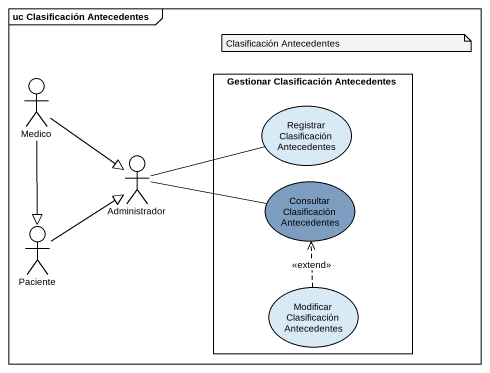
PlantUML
@startuml
mainframe uc Clasificación Antecedentes
actor Medico
rectangle "Gestionar Clasificación Antecedentes" as Gestionar_Clasificación {
  usecase "Registrar Clasificación Antecedentes" as Registrar_Clasificación
  usecase "Consultar Clasificación Antecedentes" as Consultar_Clasificación #7D9EC0
  usecase "Modificar Clasificación Antecedentes" as Modificar_Clasificación
}
actor Administrador
actor Paciente
Medico --|> Administrador
Medico --|> Paciente
Administrador -right- Registrar_Clasificación
Administrador -right- Consultar_Clasificación
Paciente -up-|> Administrador
Modificar_Clasificación .up.> Consultar_Clasificación : <<extend>>
note as N1
  Clasificación Antecedentes
end note
@enduml
